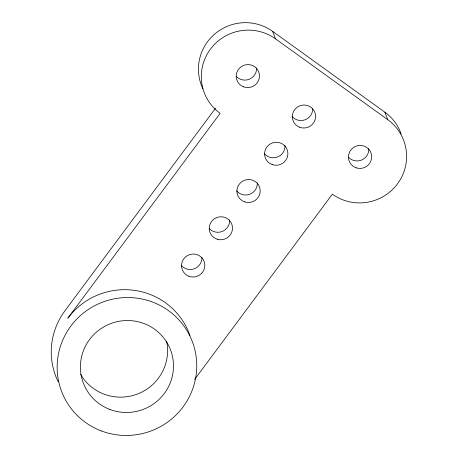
<?xml version="1.0" encoding="UTF-8"?>
<svg xmlns="http://www.w3.org/2000/svg" width="458" height="458" viewBox="0 0 458 458"><rect width="100%" height="100%" fill="white"/><g stroke="black" fill="none" stroke-linecap="round" stroke-linejoin="round"><path stroke-width="0.69" d="M215.569 108.18L64.956 310.759A69.96 68.815 -21 0 0 58.195 381.852M194.547 379.55L332.365 194.186A46.642 45.874 -21 0 0 397.464 183.881A46.642 45.874 -21 0 0 387.754 119.687L384.886 112.216L272.665 31.384A46.642 45.874 -21 0 0 215.455 33.411A46.642 45.874 -21 0 0 202.871 88.692M272.665 31.384L275.533 38.85L387.754 119.687M257.316 182.925A11.662 11.467 -21 0 1 236.586 190.803M384.886 112.216A46.642 45.874 -21 0 1 401.174 133.954M229.613 219.983A11.662 11.467 -21 0 1 209.409 228.651M275.533 38.85A46.642 45.874 -21 0 0 210.434 49.155A46.642 45.874 -21 0 0 220.143 113.349L67.818 318.224A69.96 68.815 -21 0 1 134.629 290.383A69.96 68.815 -21 0 1 189.99 335.6M368.81 148.718A11.662 11.467 -21 0 1 348.561 157.271M166.592 341.118A46.642 45.874 -21 0 1 137.612 393.96A46.642 45.874 -21 0 1 80.614 374.363M256.594 68.007A11.662 11.467 -21 0 1 236.254 76.337M312.717 109.027A11.662 11.467 -21 0 1 291.975 116.303M201.926 257.425A11.662 11.467 -21 0 1 181.58 265.755M284.996 145.381A11.662 11.467 -21 0 1 264.466 153.774M244.291 201.755A11.662 11.467 -21 0 0 260.064 189.194A11.662 11.467 -21 0 0 241.314 182.101A11.662 11.467 -21 0 0 244.291 201.755M217.355 239.265A11.662 11.467 -21 0 0 232.223 225.662A11.662 11.467 -21 0 0 213.01 219.874A11.662 11.467 -21 0 0 217.355 239.265M299.681 127.255A11.662 11.467 -21 0 0 315.459 114.695A11.662 11.467 -21 0 0 296.71 107.601A11.662 11.467 -21 0 0 299.681 127.255M101.344 430.932A69.96 68.815 -21 0 0 195.995 355.574A69.96 68.815 -21 0 0 83.499 312.997A69.96 68.815 -21 0 0 101.344 430.932M356.484 167.914A11.662 11.467 -21 0 0 371.432 154.398A11.662 11.467 -21 0 0 352.254 148.495A11.662 11.467 -21 0 0 356.484 167.914M243.57 86.837A11.662 11.467 -21 0 0 259.348 74.276A11.662 11.467 -21 0 0 240.599 67.183A11.662 11.467 -21 0 0 243.57 86.837M109.874 409.458A46.642 45.874 -21 0 0 172.981 359.215A46.642 45.874 -21 0 0 97.983 330.836A46.642 45.874 -21 0 0 109.874 409.458M272.258 164.605A11.662 11.467 -21 0 0 287.716 151.661A11.662 11.467 -21 0 0 268.783 145.037A11.662 11.467 -21 0 0 272.258 164.605M188.902 276.254A11.662 11.467 -21 0 0 204.674 263.694A11.662 11.467 -21 0 0 185.925 256.6A11.662 11.467 -21 0 0 188.902 276.254"/></g></svg>
